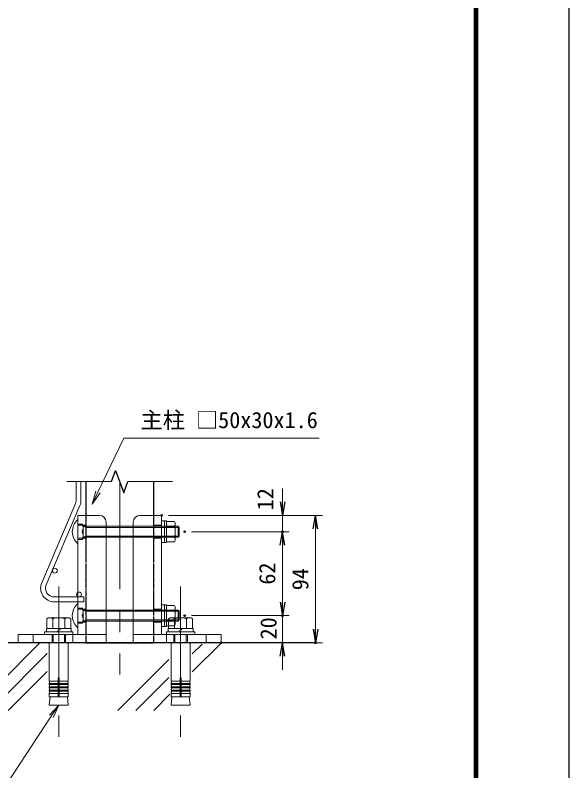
# Model space of a CAD drawing. Units: millimetres, scale not verified, with parts at other scales. Extents: x -4200 to 4200, y -2970 to 2970.
# Drawn here: x 2563 to 4200, y -933 to 1299 of the extents above; entities that cross this region are included whole.
import ezdxf
from ezdxf.enums import TextEntityAlignment as Align

# ---------------------------------------------------------------- set-up
doc = ezdxf.new("R2010")
doc.units = ezdxf.units.MM
doc.header["$LTSCALE"] = 10
doc.header["$PDMODE"] = 32
doc.header["$PDSIZE"] = 5
for name, pattern in [('DASHED', [7.5, 6, -1.5]), ('USER1', [50.8, 31.75, -6.35, 6.35, -6.35]), ('USER2', [0.375, 0.25, -0.125])]:
    doc.linetypes.add(name, pattern=pattern)
for name, color, linetype, lineweight in [('0-0_D-STR-DIM', 7, 'Continuous', 13), ('0-1_D-STR3', 3, 'Continuous', 13), ('0-2_D-BMK', 2, 'USER1', 13), ('0-3_D-STR1', 1, 'Continuous', 25), ('0-4_D-STR2', 7, 'Continuous', 13), ('0-5_0', 7, 'Continuous', 25), ('0-6_Defpoints', 7, 'Continuous', 25), ('0-7_D-STR-TXT', 7, 'Continuous', 13), ('0-9_D-DCR-HCH', 7, 'Continuous', 13), ('0-B_D-BGD', 7, 'Continuous', 25), ('0-C_D-TTL', 7, 'Continuous', 25)]:
    doc.layers.add(name, color=color, linetype=linetype, lineweight=lineweight)
doc.styles.add('ＭＳ ゴシック', font='')
doc.styles.get('ＭＳ ゴシック').set_extended_font_data('MS Gothic')

# ---------------------------------------------------------------- blocks, each defined once
blk = doc.blocks.new('_Open')
at = {"layer": '0-5_0'}
blk.add_line((-10, 1.667), (0, 0), dxfattribs=at)
blk.add_lwpolyline([(-10, -1.667), (0, 0), (-10, 0)], dxfattribs=at)

msp = doc.modelspace()

# ---------------------------------------------------------------- linework, layer by layer
at = {"layer": '0-0_D-STR-DIM'}
for p, q in [((3353.71, -138.75), (3353.71, -98.75)), ((2814.45, -112.37), (2791.04, -145.48)), ((3016.56, -178.75), (3373.71, -178.75)), ((3016.56, -178.75), (3471.59, -178.75)), ((3353.71, -178.75), (3353.71, -226.75)), ((3451.59, -218.75), (3451.59, -514.76)), ((3084.58, -226.75), (3373.71, -226.75)), ((3084.58, -226.75), (3373.71, -226.75)), ((3353.71, -266.75), (3353.71, -434.76)), ((3353.71, -266.75), (3353.71, -306.75)), ((3353.71, -434.76), (3353.71, -394.76)), ((3084.58, -474.76), (3373.71, -474.76)), ((3084.58, -474.76), (3373.71, -474.76)), ((3353.71, -554.76), (3353.71, -474.76)), ((3192.56, -554.76), (3373.71, -554.76)), ((3192.56, -554.76), (3471.59, -554.76)), ((3353.71, -594.76), (3353.71, -634.76)), ((2664.9, -768.42), (2692.56, -738.76))]:
    msp.add_line(p, q, dxfattribs=at)
for points in [[(2802.45, -106.57), (2791.04, -145.48), (2808.45, -109.47), (2885.29, 49.47), (3132.52, 49.47), (3462.61, 49.47)], [(2676.01, -775.78), (2692.56, -738.76), (2670.46, -772.1), (2502.6, -1025.27), (2148.89, -1025.27), (1704.77, -1025.27)]]:
    msp.add_lwpolyline(points, dxfattribs=at)
at = {"layer": '0-1_D-STR3'}
for p, q in [((2812.56, -178.75), (2748.56, -178.75)), ((2748.56, -178.75), (2748.56, -530.76)), ((2748.56, -262.75), (2748.56, -190.75)), ((2832.56, -554.76), (2832.56, -198.75)), ((2912.56, -554.76), (2912.56, -198.75)), ((2932.56, -178.75), (2996.56, -178.75)), ((2996.56, -178.75), (2996.56, -530.76)), ((3004.56, -194.75), (3004.56, -258.75)), ((3010.96, -194.75), (3004.56, -194.75)), ((3010.96, -196.75), (3010.96, -256.75)), ((3010.96, -196.75), (3034.16, -196.75)), ((2748.56, -204.15), (2762.16, -204.15)), ((2762.16, -204.15), (2764.56, -208.31)), ((2764.56, -245.2), (2764.56, -208.31)), ((2764.56, -210.75), (3045.36, -210.73)), ((2764.56, -210.75), (2773.36, -213.95)), ((2773.36, -242.75), (2773.36, -210.75)), ((2773.36, -213.95), (3048.56, -213.93)), ((3010.96, -211.75), (3034.16, -211.75)), ((3036.96, -203.64), (3036.96, -249.82)), ((3045.36, -242.73), (3045.36, -210.73)), ((3045.36, -210.73), (3048.56, -213.93)), ((3048.56, -239.53), (3048.56, -213.93)), ((2762.16, -249.35), (2764.56, -245.2)), ((2764.56, -242.75), (2773.36, -239.55)), ((2764.56, -242.75), (3045.36, -242.73)), ((2773.36, -239.55), (3048.56, -239.53)), ((3010.96, -241.75), (3034.16, -241.75)), ((3045.36, -242.73), (3048.56, -239.53)), ((2748.56, -249.35), (2762.16, -249.35)), ((3010.96, -256.75), (3034.16, -256.75)), ((2748.56, -510.76), (2748.56, -438.76)), ((3004.56, -442.76), (3004.56, -506.76)), ((3010.96, -442.76), (3004.56, -442.76)), ((3010.96, -444.76), (3010.96, -504.76)), ((3010.96, -444.76), (3034.16, -444.76)), ((2748.56, -452.16), (2762.16, -452.16)), ((2762.16, -452.16), (2764.56, -456.31)), ((2764.56, -493.2), (2764.56, -456.31)), ((2764.56, -458.76), (3045.36, -458.74)), ((2764.56, -458.76), (2773.36, -461.96)), ((2773.36, -490.76), (2773.36, -458.76)), ((2773.36, -461.96), (3048.56, -461.94)), ((3010.96, -459.76), (3034.16, -459.76)), ((3036.96, -451.64), (3036.96, -497.83)), ((3045.36, -490.74), (3045.36, -458.74)), ((3045.36, -458.74), (3048.56, -461.94)), ((3048.56, -487.54), (3048.56, -461.94)), ((2657.37, -512.76), (2657.37, -483.96)), ((2720.27, -480.76), (2665.77, -480.76)), ((2674.97, -483.96), (2674.97, -512.76)), ((2710.17, -483.96), (2710.17, -512.76)), ((2727.77, -512.76), (2727.77, -483.96)), ((2764.56, -490.76), (2773.36, -487.56)), ((2764.56, -490.76), (3045.36, -490.74)), ((2773.36, -487.56), (3048.56, -487.54)), ((3010.96, -489.76), (3034.16, -489.76)), ((3017.34, -512.76), (3017.34, -483.96)), ((3080.24, -480.76), (3025.74, -480.76)), ((3034.94, -483.96), (3034.94, -512.76)), ((3045.36, -490.74), (3048.56, -487.54)), ((3070.14, -483.96), (3070.14, -512.76)), ((3087.74, -512.76), (3087.74, -483.96)), ((2687.57, -522.76), (2697.57, -512.76)), ((2748.56, -497.36), (2762.16, -497.36)), ((2762.16, -497.36), (2764.56, -493.2)), ((3010.96, -504.76), (3034.16, -504.76)), ((3047.54, -522.76), (3057.54, -512.76)), ((2832.56, -530.76), (2572.55, -530.76)), ((2572.55, -530.76), (2572.55, -554.76)), ((2672.57, -554.76), (2672.57, -530.76)), ((2675.77, -554.76), (2675.77, -530.76)), ((2709.37, -554.76), (2709.37, -530.76)), ((2712.57, -554.76), (2712.57, -530.76)), ((2912.56, -530.76), (3172.56, -530.76)), ((3032.54, -554.76), (3032.54, -530.76)), ((3035.74, -554.76), (3035.74, -530.76)), ((3069.34, -554.76), (3069.34, -530.76)), ((3072.54, -554.76), (3072.54, -530.76)), ((3172.56, -530.76), (3172.56, -554.76)), ((2832.56, -554.76), (2572.55, -554.76)), ((2912.56, -554.76), (3172.56, -554.76)), ((2691.07, -659.59), (2691.07, -714.76)), ((2694.07, -659.59), (2694.07, -714.76)), ((3051.04, -659.59), (3051.04, -714.76)), ((3054.04, -659.59), (3054.04, -714.76)), ((2691.07, -684.76), (2663.74, -684.76)), ((2691.07, -674.76), (2664.57, -674.76)), ((2694.07, -674.76), (2720.57, -674.76)), ((2694.07, -684.76), (2720.57, -684.76)), ((3051.04, -684.76), (3023.71, -684.76)), ((3051.04, -674.76), (3024.54, -674.76)), ((3054.04, -674.76), (3080.54, -674.76)), ((3054.04, -684.76), (3080.54, -684.76)), ((2691.07, -694.76), (2664.57, -694.76)), ((2691.07, -704.76), (2664.57, -704.76)), ((2694.07, -694.76), (2720.57, -694.76)), ((2694.07, -704.76), (2720.57, -704.76)), ((3051.04, -694.76), (3024.54, -694.76)), ((3051.04, -704.76), (3024.54, -704.76)), ((3054.04, -694.76), (3080.54, -694.76)), ((3054.04, -704.76), (3080.54, -704.76))]:
    msp.add_line(p, q, dxfattribs=at)
at = {"layer": '0-1_D-STR3', "linetype": 'DASHED'}
for p, q in [((2772.56, -178.75), (2772.56, -530.76)), ((2972.56, -178.75), (2972.56, -530.76)), ((2772.56, -207.75), (2748.56, -207.75)), ((2972.56, -207.75), (2996.56, -207.75)), ((2772.56, -245.75), (2748.56, -245.75)), ((2972.56, -245.75), (2996.56, -245.75)), ((2772.56, -455.76), (2748.56, -455.76)), ((2972.56, -455.76), (2996.56, -455.76)), ((2772.56, -493.76), (2748.56, -493.76)), ((2972.56, -493.76), (2996.56, -493.76)), ((2616.55, -530.76), (2616.55, -554.76)), ((2734.56, -530.76), (2734.56, -554.76)), ((3010.56, -530.76), (3010.56, -554.76)), ((3128.56, -530.76), (3128.56, -554.76))]:
    msp.add_line(p, q, dxfattribs=at)
at = {"layer": '0-1_D-STR3'}
for points in [[(3004.56, -194.75), (3004.56, -258.75), (2996.56, -258.75), (2996.56, -194.75)], [(3004.56, -442.76), (3004.56, -506.76), (2996.56, -506.76), (2996.56, -442.76)], [(2734.57, -522.76), (2734.57, -530.76), (2650.57, -530.76), (2650.57, -522.76)], [(3094.54, -522.76), (3094.54, -530.76), (3010.54, -530.76), (3010.54, -522.76)]]:
    msp.add_lwpolyline(points, close=True, dxfattribs=at)
for points in [[(3010.96, -194.75), (3010.96, -258.75), (3004.56, -258.75)], [(3010.96, -442.76), (3010.96, -506.76), (3004.56, -506.76)], [(2655.77, -522.76), (2655.77, -512.76), (2729.37, -512.76), (2729.37, -522.76)], [(3015.74, -522.76), (3015.74, -512.76), (3089.34, -512.76), (3089.34, -522.76)], [(2694.07, -668.09), (2720.57, -668.09), (2720.57, -554.76), (2664.57, -554.76), (2664.57, -668.09), (2691.07, -668.09)], [(3054.04, -668.09), (3080.54, -668.09), (3080.54, -554.76), (3024.54, -554.76), (3024.54, -668.09), (3051.04, -668.09)], [(2665.82, -668.09), (2664.57, -674.76), (2664.57, -678.09), (2691.07, -678.09)], [(2719.32, -668.09), (2720.57, -674.76), (2720.57, -678.09), (2694.07, -678.09)], [(3025.79, -668.09), (3024.54, -674.76), (3024.54, -678.09), (3051.04, -678.09)], [(3079.29, -668.09), (3080.54, -674.76), (3080.54, -678.09), (3054.04, -678.09)], [(2665.82, -678.09), (2664.57, -684.76), (2664.57, -688.09), (2691.07, -688.09)], [(2665.82, -688.09), (2664.57, -694.76), (2664.57, -698.09), (2691.07, -698.09)], [(2719.32, -678.09), (2720.57, -684.76), (2720.57, -688.09), (2694.07, -688.09)], [(2719.32, -688.09), (2720.57, -694.76), (2720.57, -698.09), (2694.07, -698.09)], [(3025.79, -678.09), (3024.54, -684.76), (3024.54, -688.09), (3051.04, -688.09)], [(3025.79, -688.09), (3024.54, -694.76), (3024.54, -698.09), (3051.04, -698.09)], [(3079.29, -678.09), (3080.54, -684.76), (3080.54, -688.09), (3054.04, -688.09)], [(3079.29, -688.09), (3080.54, -694.76), (3080.54, -698.09), (3054.04, -698.09)], [(2719.32, -698.09), (2720.57, -704.76), (2720.57, -714.76), (2664.57, -714.76), (2664.57, -704.76), (2665.82, -698.09)], [(3079.29, -698.09), (3080.54, -704.76), (3080.54, -714.76), (3024.54, -714.76), (3024.54, -704.76), (3025.79, -698.09)], [(2718.47, -714.76), (2720.57, -738.76), (2664.57, -738.76), (2666.67, -714.76)], [(2720.57, -714.76), (2693.82, -714.76), (2664.57, -714.76)], [(3078.44, -714.76), (3080.54, -738.76), (3024.54, -738.76), (3026.64, -714.76)], [(3080.54, -714.76), (3053.79, -714.76), (3024.54, -714.76)]]:
    msp.add_lwpolyline(points, dxfattribs=at)
for centre, radius, start, end in [((2781.06, -226.75), 48.5, 132.07502, 227.92498), ((2812.56, -198.75), 20, 0, 90), ((2932.56, -198.75), 20, 90, 180), ((3025.58, -204.25), 11.39, 318.83491, 41.16509), ((2736.55, -215.45), 27.99, 336.18668, 23.81332), ((2995.38, -226.75), 41.58, 338.85295, 21.14705), ((2736.76, -238.05), 27.8, 336.0128, 23.9872), ((3025.57, -249.25), 11.4, 318.86505, 41.13495), ((2781.06, -474.76), 48.5, 132.07502, 227.92498), ((3025.58, -452.26), 11.39, 318.83491, 41.16509), ((2736.55, -463.46), 27.99, 336.18668, 23.81332), ((2995.38, -474.76), 41.58, 338.85295, 21.14705), ((2666.17, -494.43), 13.68, 49.96723, 130.03277), ((2692.57, -530.76), 50, 69.39031, 110.60969), ((2718.97, -494.19), 13.5, 49.3117, 130.6883), ((2736.76, -486.06), 27.8, 336.0128, 23.9872), ((3026.14, -494.43), 13.68, 49.96723, 130.03277), ((3025.57, -497.26), 11.4, 318.86505, 41.13495), ((3052.54, -530.76), 50, 69.39031, 110.60969), ((3078.94, -494.19), 13.5, 49.3117, 130.6883), ((2692.57, -659.59), 1.5, 0, 180), ((3052.54, -659.59), 1.5, 0, 180)]:
    msp.add_arc(centre, radius, start, end, dxfattribs=at)
at = {"layer": '0-2_D-BMK'}
for p, q in [((2872.56, -78.89), (2872.56, -648.71)), ((2692.57, -388.36), (2692.57, -880.37)), ((3052.54, -388.36), (3052.54, -880.37))]:
    msp.add_line(p, q, dxfattribs=at)
at = {"layer": '0-3_D-STR1'}
for p, q in [((2772.56, -78.89), (2772.56, -178.75)), ((2972.56, -78.89), (2972.56, -178.75))]:
    msp.add_line(p, q, dxfattribs=at)
at = {"layer": '0-3_D-STR1', "linetype": 'USER2'}
for p, q in [((2772.56, -178.75), (2772.56, -554.76)), ((2972.56, -178.75), (2972.56, -554.76)), ((2772.56, -554.76), (2972.56, -554.76))]:
    msp.add_line(p, q, dxfattribs=at)
at = {"layer": '0-4_D-STR2'}
for p, q in [((2743.76, -133.61), (2743.76, -78.89)), ((2758.16, -133.61), (2758.16, -78.89)), ((2642.14, -378.22), (2741.72, -143.61)), ((2655.39, -383.84), (2754.98, -149.24)), ((2766.16, -419.45), (2678.96, -419.45)), ((2766.16, -419.45), (2766.16, -433.85)), ((2766.16, -433.85), (2678.96, -433.85))]:
    msp.add_line(p, q, dxfattribs=at)
for centre in [(2681.08, -341.74), (2752.16, -412.25)]:
    msp.add_circle(centre, 7.2, dxfattribs=at)
for centre, radius, start, end in [((2718.16, -133.61), 25.6, 337, 0), ((2718.16, -133.61), 40, 337, 0), ((2678.96, -393.85), 40, 157, 270), ((2678.96, -393.85), 25.6, 157, 270)]:
    msp.add_arc(centre, radius, start, end, dxfattribs=at)
at = {"layer": '0-5_0'}
for p, q in [((2848.62, -78.89), (2860.59, -46)), ((2860.59, -46), (2884.53, -111.78)), ((2884.53, -111.78), (2896.5, -78.89))]:
    msp.add_line(p, q, dxfattribs=at)
at = {"layer": '0-6_Defpoints'}
for p in [(2996.56, -178.75), (2996.56, -178.75), (3064.58, -226.75), (3353.71, -226.75), (3064.58, -474.76), (3353.71, -474.76), (3353.71, -474.76), (3172.56, -554.76), (3172.56, -554.76), (3451.59, -554.76)]:
    msp.add_point(p, dxfattribs=at)
at = {"layer": '0-9_D-DCR-HCH'}
for p, q in [((2848.62, -78.89), (2716.3, -78.89)), ((2896.5, -78.89), (3028.81, -78.89)), ((2436.93, -754.76), (2636.93, -554.76)), ((3087.12, -640.97), (3173.33, -554.76)), ((3087.12, -587.94), (3116.22, -558.84)), ((2489.97, -754.76), (2657.9, -586.82)), ((2867.26, -754.76), (3017.92, -604.11)), ((2543, -754.76), (2657.9, -639.85)), ((2920.3, -754.76), (3017.92, -657.14)), ((2973.33, -754.76), (3021.18, -706.91))]:
    msp.add_line(p, q, dxfattribs=at)
at = {"layer": '0-B_D-BGD'}
msp.add_line((3443.99, -554.76), (2434.07, -554.76), dxfattribs=at)
at = {"layer": '0-C_D-TTL', "color": 2}
msp.add_lwpolyline([(-4199.62, 2970), (4200.38, 2970), (4200.38, -2970), (-4199.62, -2970)], close=True, dxfattribs=at)
at = {"layer": '0-C_D-TTL'}
for points in [[(-3929.62, 2750), (3930.38, 2750), (3930.38, -2750), (-3929.62, -2750)], [(-3927.12, 2747.5), (3927.88, 2747.5), (3927.88, -2747.5), (-3927.12, -2747.5)], [(-3924.62, 2745), (3925.38, 2745), (3925.38, -2745), (-3924.62, -2745)], [(-3922.12, 2742.5), (3922.88, 2742.5), (3922.88, -2742.5), (-3922.12, -2742.5)], [(-3919.62, 2740), (3920.38, 2740), (3920.38, -2740), (-3919.62, -2740)]]:
    msp.add_lwpolyline(points, close=True, dxfattribs=at)

# ---------------------------------------------------------------- block references
at = {"layer": '0-0_D-STR-DIM', "xscale": 4, "yscale": 4}
for p, rotation in [((3353.71, -178.75), 270), ((3451.59, -178.75), 90), ((3353.71, -226.75), 90), ((3353.71, -226.75), 90), ((3353.71, -474.76), 270), ((3353.71, -474.76), 270), ((3451.59, -554.76), 270), ((3353.71, -554.76), 90)]:
    msp.add_blockref('_Open', p, dxfattribs=dict(at, rotation=rotation))

# ---------------------------------------------------------------- texts
at = {"layer": '0-0_D-STR-DIM', "style": 'ＭＳ ゴシック'}
for s, p in [('12', (3341.55, -163.6)), ('62', (3346.96, -383.23)), ('94', (3444.84, -399.76)), ('20', (3350.68, -544.91))]:
    msp.add_text(s, height=48.09, rotation=90, dxfattribs=at).set_placement(p, align=Align.BOTTOM_LEFT)
at = {"layer": '0-7_D-STR-TXT', "style": 'ＭＳ ゴシック'}
msp.add_text('主柱 □50x30x1.6', height=48.09, dxfattribs=at).set_placement((2934.19, 64.68), align=Align.BOTTOM_LEFT)

doc.saveas('drawing.dxf')
